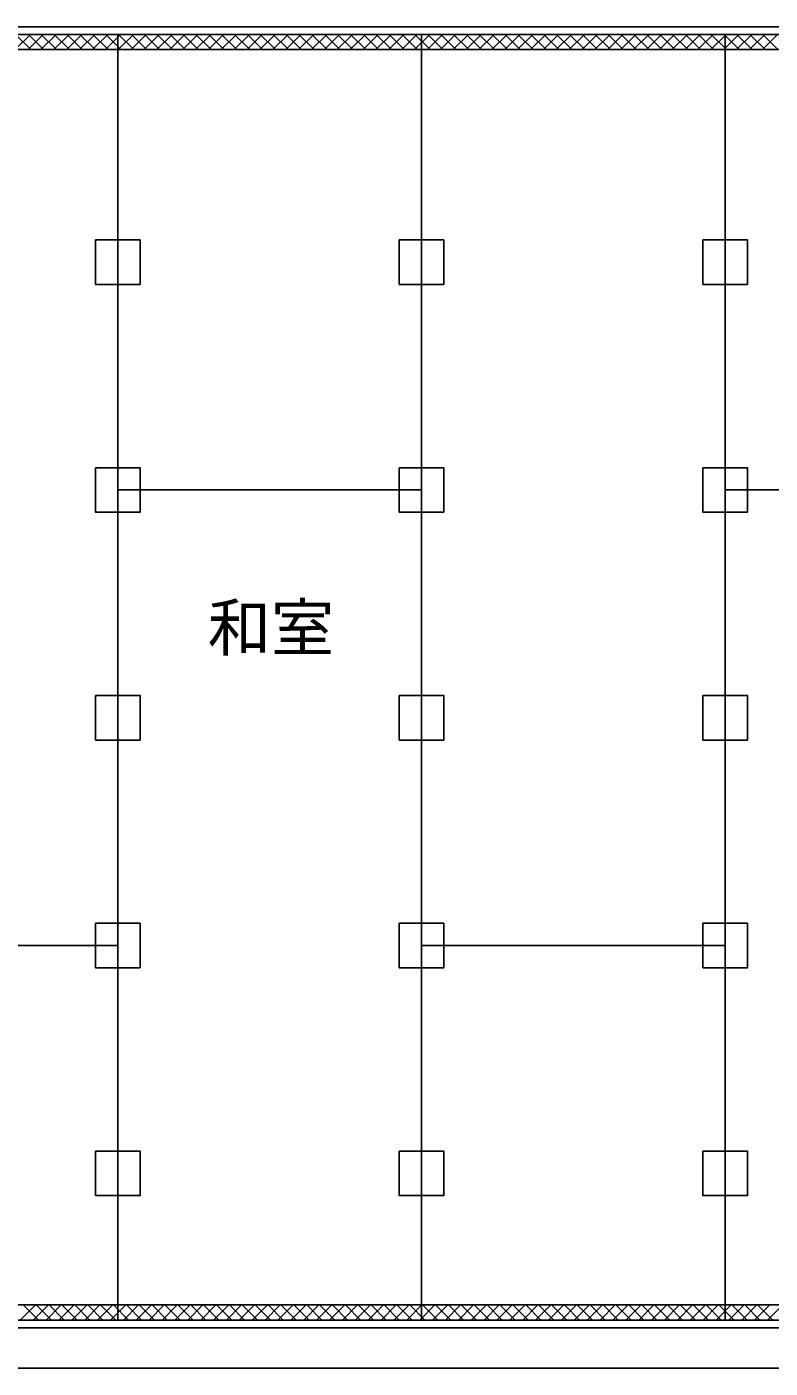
# Model space of a CAD drawing. Units: millimetres, scale not verified. Extents: x -6877 to 6873, y -4866 to 4752.
# Drawn here: x -3947 to -2479, y 660 to 3310 of the extents above; entities that cross this region are included whole.
import ezdxf
from ezdxf.enums import TextEntityAlignment as Align

# ---------------------------------------------------------------- set-up
doc = ezdxf.new("R2010")
doc.units = ezdxf.units.MM
doc.header["$LTSCALE"] = 50
for name, color, linetype in [('1-1_中線', 7, 'Continuous'), ('1-3_太線２', 3, 'Continuous'), ('1-4_細線', 4, 'Continuous'), ('1-6_文字', 4, 'Continuous'), ('1-A_中線', 4, 'Continuous'), ('1-B_太線１', 2, 'Continuous')]:
    doc.layers.add(name, color=color, linetype=linetype)
doc.styles.add('ＭＳ ゴシック', font='')
doc.styles.get('ＭＳ ゴシック').set_extended_font_data('MS Gothic')

msp = doc.modelspace()

# ---------------------------------------------------------------- linework, layer by layer
at = {"layer": '1-1_中線'}
for p, q in [((-1967.55, 3295.4), (-5467.55, 3295.4)), ((-3767.55, 3295.4), (-3767.55, 755.4)), ((-3167.55, 3295.4), (-3167.55, 755.4)), ((-2567.55, 3295.4), (-2567.55, 755.4)), ((-3767.55, 2395.4), (-3167.55, 2395.4)), ((-2567.55, 2395.4), (-1967.55, 2395.4)), ((-4367.55, 1495.4), (-3767.55, 1495.4)), ((-3167.55, 1495.4), (-2567.55, 1495.4))]:
    msp.add_line(p, q, dxfattribs=at)
msp.add_lwpolyline([(-1967.55, 3295.4), (-1967.55, 755.4), (-5467.55, 755.4)], dxfattribs=at)
at = {"layer": '1-3_太線２'}
msp.add_line((5167.45, 3310.4), (-5482.55, 3310.4), dxfattribs=at)
at = {"layer": '1-4_細線'}
for p, q in [((-1952.55, 740.4), (-5482.55, 740.4)), ((-1052.55, 660.4), (-5482.55, 660.4))]:
    msp.add_line(p, q, dxfattribs=at)
at = {"layer": '1-A_中線'}
for p, q in [((-5467.55, 3295.4), (-1967.55, 3295.4)), ((-3940.33, 3295.4), (-3970.33, 3265.4)), ((-3969.67, 3295.4), (-3939.67, 3265.4)), ((-3914.88, 3295.4), (-3944.88, 3265.4)), ((-3944.22, 3295.4), (-3914.22, 3265.4)), ((-3889.42, 3295.4), (-3919.42, 3265.4)), ((-3918.76, 3295.4), (-3888.76, 3265.4)), ((-3863.97, 3295.4), (-3893.97, 3265.4)), ((-3893.31, 3295.4), (-3863.31, 3265.4)), ((-3838.51, 3295.4), (-3868.51, 3265.4)), ((-3867.85, 3295.4), (-3837.85, 3265.4)), ((-3813.06, 3295.4), (-3843.06, 3265.4)), ((-3842.4, 3295.4), (-3812.4, 3265.4)), ((-3787.6, 3295.4), (-3817.6, 3265.4)), ((-3816.94, 3295.4), (-3786.94, 3265.4)), ((-3762.14, 3295.4), (-3792.14, 3265.4)), ((-3791.48, 3295.4), (-3761.48, 3265.4)), ((-3736.69, 3295.4), (-3766.69, 3265.4)), ((-3766.03, 3295.4), (-3736.03, 3265.4)), ((-3711.23, 3295.4), (-3741.23, 3265.4)), ((-3740.57, 3295.4), (-3710.57, 3265.4)), ((-3685.78, 3295.4), (-3715.78, 3265.4)), ((-3715.12, 3295.4), (-3685.12, 3265.4)), ((-3660.32, 3295.4), (-3690.32, 3265.4)), ((-3689.66, 3295.4), (-3659.66, 3265.4)), ((-3634.86, 3295.4), (-3664.86, 3265.4)), ((-3664.2, 3295.4), (-3634.2, 3265.4)), ((-3609.41, 3295.4), (-3639.41, 3265.4)), ((-3638.75, 3295.4), (-3608.75, 3265.4)), ((-3583.95, 3295.4), (-3613.95, 3265.4)), ((-3613.29, 3295.4), (-3583.29, 3265.4)), ((-3558.5, 3295.4), (-3588.5, 3265.4)), ((-3587.84, 3295.4), (-3557.84, 3265.4)), ((-3533.04, 3295.4), (-3563.04, 3265.4)), ((-3562.38, 3295.4), (-3532.38, 3265.4)), ((-3507.59, 3295.4), (-3537.59, 3265.4)), ((-3536.93, 3295.4), (-3506.93, 3265.4)), ((-3482.13, 3295.4), (-3512.13, 3265.4)), ((-3511.47, 3295.4), (-3481.47, 3265.4)), ((-3456.67, 3295.4), (-3486.67, 3265.4)), ((-3486.01, 3295.4), (-3456.01, 3265.4)), ((-3431.22, 3295.4), (-3461.22, 3265.4)), ((-3460.56, 3295.4), (-3430.56, 3265.4)), ((-3405.76, 3295.4), (-3435.76, 3265.4)), ((-3435.1, 3295.4), (-3405.1, 3265.4)), ((-3380.31, 3295.4), (-3410.31, 3265.4)), ((-3409.65, 3295.4), (-3379.65, 3265.4)), ((-3354.85, 3295.4), (-3384.85, 3265.4)), ((-3384.19, 3295.4), (-3354.19, 3265.4)), ((-3329.39, 3295.4), (-3359.39, 3265.4)), ((-3358.73, 3295.4), (-3328.73, 3265.4)), ((-3303.94, 3295.4), (-3333.94, 3265.4)), ((-3333.28, 3295.4), (-3303.28, 3265.4)), ((-3278.48, 3295.4), (-3308.48, 3265.4)), ((-3307.82, 3295.4), (-3277.82, 3265.4)), ((-3253.03, 3295.4), (-3283.03, 3265.4)), ((-3282.37, 3295.4), (-3252.37, 3265.4)), ((-3227.57, 3295.4), (-3257.57, 3265.4)), ((-3256.91, 3295.4), (-3226.91, 3265.4)), ((-3202.12, 3295.4), (-3232.12, 3265.4)), ((-3231.46, 3295.4), (-3201.46, 3265.4)), ((-3176.66, 3295.4), (-3206.66, 3265.4)), ((-3206, 3295.4), (-3176, 3265.4)), ((-3151.2, 3295.4), (-3181.2, 3265.4)), ((-3180.54, 3295.4), (-3150.54, 3265.4)), ((-3125.75, 3295.4), (-3155.75, 3265.4)), ((-3155.09, 3295.4), (-3125.09, 3265.4)), ((-3100.29, 3295.4), (-3130.29, 3265.4)), ((-3129.63, 3295.4), (-3099.63, 3265.4)), ((-3074.84, 3295.4), (-3104.84, 3265.4)), ((-3104.18, 3295.4), (-3074.18, 3265.4)), ((-3049.38, 3295.4), (-3079.38, 3265.4)), ((-3078.72, 3295.4), (-3048.72, 3265.4)), ((-3023.92, 3295.4), (-3053.92, 3265.4)), ((-3053.26, 3295.4), (-3023.26, 3265.4)), ((-2998.47, 3295.4), (-3028.47, 3265.4)), ((-3027.81, 3295.4), (-2997.81, 3265.4)), ((-2973.01, 3295.4), (-3003.01, 3265.4)), ((-3002.35, 3295.4), (-2972.35, 3265.4)), ((-2947.56, 3295.4), (-2977.56, 3265.4)), ((-2976.9, 3295.4), (-2946.9, 3265.4)), ((-2922.1, 3295.4), (-2952.1, 3265.4)), ((-2951.44, 3295.4), (-2921.44, 3265.4)), ((-2896.65, 3295.4), (-2926.65, 3265.4)), ((-2925.98, 3295.4), (-2895.98, 3265.4)), ((-2871.19, 3295.4), (-2901.19, 3265.4)), ((-2900.53, 3295.4), (-2870.53, 3265.4)), ((-2845.73, 3295.4), (-2875.73, 3265.4)), ((-2875.07, 3295.4), (-2845.07, 3265.4)), ((-2820.28, 3295.4), (-2850.28, 3265.4)), ((-2849.62, 3295.4), (-2819.62, 3265.4)), ((-2794.82, 3295.4), (-2824.82, 3265.4)), ((-2824.16, 3295.4), (-2794.16, 3265.4)), ((-2769.37, 3295.4), (-2799.37, 3265.4)), ((-2798.71, 3295.4), (-2768.71, 3265.4)), ((-2743.91, 3295.4), (-2773.91, 3265.4)), ((-2773.25, 3295.4), (-2743.25, 3265.4)), ((-2718.45, 3295.4), (-2748.45, 3265.4)), ((-2747.79, 3295.4), (-2717.79, 3265.4)), ((-2693, 3295.4), (-2723, 3265.4)), ((-2722.34, 3295.4), (-2692.34, 3265.4)), ((-2667.54, 3295.4), (-2697.54, 3265.4)), ((-2696.88, 3295.4), (-2666.88, 3265.4)), ((-2642.09, 3295.4), (-2672.09, 3265.4)), ((-2671.43, 3295.4), (-2641.43, 3265.4)), ((-2616.63, 3295.4), (-2646.63, 3265.4)), ((-2645.97, 3295.4), (-2615.97, 3265.4)), ((-2591.18, 3295.4), (-2621.18, 3265.4)), ((-2620.51, 3295.4), (-2590.51, 3265.4)), ((-2565.72, 3295.4), (-2595.72, 3265.4)), ((-2595.06, 3295.4), (-2565.06, 3265.4)), ((-2540.26, 3295.4), (-2570.26, 3265.4)), ((-2569.6, 3295.4), (-2539.6, 3265.4)), ((-2514.81, 3295.4), (-2544.81, 3265.4)), ((-2544.15, 3295.4), (-2514.15, 3265.4)), ((-2489.35, 3295.4), (-2519.35, 3265.4)), ((-2518.69, 3295.4), (-2488.69, 3265.4)), ((-2463.9, 3295.4), (-2493.9, 3265.4)), ((-2493.24, 3295.4), (-2463.24, 3265.4)), ((-5437.55, 785.4), (-1997.55, 785.4)), ((-3930.21, 785.4), (-3960.21, 755.4)), ((-3954.35, 785.4), (-3924.35, 755.4)), ((-3904.75, 785.4), (-3934.75, 755.4)), ((-3928.89, 785.4), (-3898.89, 755.4)), ((-3879.29, 785.4), (-3909.29, 755.4)), ((-3903.44, 785.4), (-3873.44, 755.4)), ((-3853.84, 785.4), (-3883.84, 755.4)), ((-3877.98, 785.4), (-3847.98, 755.4)), ((-3828.38, 785.4), (-3858.38, 755.4)), ((-3852.52, 785.4), (-3822.52, 755.4)), ((-3802.93, 785.4), (-3832.93, 755.4)), ((-3827.07, 785.4), (-3797.07, 755.4)), ((-3777.47, 785.4), (-3807.47, 755.4)), ((-3801.61, 785.4), (-3771.61, 755.4)), ((-3752.02, 785.4), (-3782.02, 755.4)), ((-3776.16, 785.4), (-3746.16, 755.4)), ((-3726.56, 785.4), (-3756.56, 755.4)), ((-3750.7, 785.4), (-3720.7, 755.4)), ((-3701.1, 785.4), (-3731.1, 755.4)), ((-3725.24, 785.4), (-3695.24, 755.4)), ((-3675.65, 785.4), (-3705.65, 755.4)), ((-3699.79, 785.4), (-3669.79, 755.4)), ((-3650.19, 785.4), (-3680.19, 755.4)), ((-3674.33, 785.4), (-3644.33, 755.4)), ((-3624.74, 785.4), (-3654.74, 755.4)), ((-3648.88, 785.4), (-3618.88, 755.4)), ((-3599.28, 785.4), (-3629.28, 755.4)), ((-3623.42, 785.4), (-3593.42, 755.4)), ((-3573.82, 785.4), (-3603.82, 755.4)), ((-3597.97, 785.4), (-3567.97, 755.4)), ((-3548.37, 785.4), (-3578.37, 755.4)), ((-3572.51, 785.4), (-3542.51, 755.4)), ((-3522.91, 785.4), (-3552.91, 755.4)), ((-3547.05, 785.4), (-3517.05, 755.4)), ((-3497.46, 785.4), (-3527.46, 755.4)), ((-3521.6, 785.4), (-3491.6, 755.4)), ((-3472, 785.4), (-3502, 755.4)), ((-3496.14, 785.4), (-3466.14, 755.4)), ((-3446.55, 785.4), (-3476.55, 755.4)), ((-3470.69, 785.4), (-3440.69, 755.4)), ((-3421.09, 785.4), (-3451.09, 755.4)), ((-3445.23, 785.4), (-3415.23, 755.4)), ((-3395.63, 785.4), (-3425.63, 755.4)), ((-3419.77, 785.4), (-3389.77, 755.4)), ((-3370.18, 785.4), (-3400.18, 755.4)), ((-3394.32, 785.4), (-3364.32, 755.4)), ((-3344.72, 785.4), (-3374.72, 755.4)), ((-3368.86, 785.4), (-3338.86, 755.4)), ((-3319.27, 785.4), (-3349.27, 755.4)), ((-3343.41, 785.4), (-3313.41, 755.4)), ((-3293.81, 785.4), (-3323.81, 755.4)), ((-3317.95, 785.4), (-3287.95, 755.4)), ((-3268.35, 785.4), (-3298.35, 755.4)), ((-3292.5, 785.4), (-3262.5, 755.4)), ((-3242.9, 785.4), (-3272.9, 755.4)), ((-3267.04, 785.4), (-3237.04, 755.4)), ((-3217.44, 785.4), (-3247.44, 755.4)), ((-3241.58, 785.4), (-3211.58, 755.4)), ((-3191.99, 785.4), (-3221.99, 755.4)), ((-3216.13, 785.4), (-3186.13, 755.4)), ((-3166.53, 785.4), (-3196.53, 755.4)), ((-3190.67, 785.4), (-3160.67, 755.4)), ((-3141.08, 785.4), (-3171.08, 755.4)), ((-3165.22, 785.4), (-3135.22, 755.4)), ((-3115.62, 785.4), (-3145.62, 755.4)), ((-3139.76, 785.4), (-3109.76, 755.4)), ((-3090.16, 785.4), (-3120.16, 755.4)), ((-3114.3, 785.4), (-3084.3, 755.4)), ((-3064.71, 785.4), (-3094.71, 755.4)), ((-3088.85, 785.4), (-3058.85, 755.4)), ((-3039.25, 785.4), (-3069.25, 755.4)), ((-3063.39, 785.4), (-3033.39, 755.4)), ((-3013.8, 785.4), (-3043.8, 755.4)), ((-3037.94, 785.4), (-3007.94, 755.4)), ((-2988.34, 785.4), (-3018.34, 755.4)), ((-3012.48, 785.4), (-2982.48, 755.4)), ((-2962.88, 785.4), (-2992.88, 755.4)), ((-2987.03, 785.4), (-2957.03, 755.4)), ((-2937.43, 785.4), (-2967.43, 755.4)), ((-2961.57, 785.4), (-2931.57, 755.4)), ((-2911.97, 785.4), (-2941.97, 755.4)), ((-2936.11, 785.4), (-2906.11, 755.4)), ((-2886.52, 785.4), (-2916.52, 755.4)), ((-2910.66, 785.4), (-2880.66, 755.4)), ((-2861.06, 785.4), (-2891.06, 755.4)), ((-2885.2, 785.4), (-2855.2, 755.4)), ((-2835.6, 785.4), (-2865.6, 755.4)), ((-2859.75, 785.4), (-2829.75, 755.4)), ((-2810.15, 785.4), (-2840.15, 755.4)), ((-2834.29, 785.4), (-2804.29, 755.4)), ((-2784.69, 785.4), (-2814.69, 755.4)), ((-2808.83, 785.4), (-2778.83, 755.4)), ((-2759.24, 785.4), (-2789.24, 755.4)), ((-2783.38, 785.4), (-2753.38, 755.4)), ((-2733.78, 785.4), (-2763.78, 755.4)), ((-2757.92, 785.4), (-2727.92, 755.4)), ((-2708.33, 785.4), (-2738.33, 755.4)), ((-2732.47, 785.4), (-2702.47, 755.4)), ((-2682.87, 785.4), (-2712.87, 755.4)), ((-2707.01, 785.4), (-2677.01, 755.4)), ((-2657.41, 785.4), (-2687.41, 755.4)), ((-2681.56, 785.4), (-2651.56, 755.4)), ((-2631.96, 785.4), (-2661.96, 755.4)), ((-2656.1, 785.4), (-2626.1, 755.4)), ((-2606.5, 785.4), (-2636.5, 755.4)), ((-2630.64, 785.4), (-2600.64, 755.4)), ((-2581.05, 785.4), (-2611.05, 755.4)), ((-2605.19, 785.4), (-2575.19, 755.4)), ((-2555.59, 785.4), (-2585.59, 755.4)), ((-2579.73, 785.4), (-2549.73, 755.4)), ((-2530.13, 785.4), (-2560.13, 755.4)), ((-2554.28, 785.4), (-2524.28, 755.4)), ((-2504.68, 785.4), (-2534.68, 755.4)), ((-2528.82, 785.4), (-2498.82, 755.4)), ((-2479.22, 785.4), (-2509.22, 755.4)), ((-2503.36, 785.4), (-2473.36, 755.4)), ((-2453.77, 785.4), (-2483.77, 755.4))]:
    msp.add_line(p, q, dxfattribs=at)
for points in [[(-1967.55, 755.4), (-5467.55, 755.4), (-5467.55, 3295.4)], [(-1997.55, 3265.4), (-5437.55, 3265.4), (-5437.55, 785.4)]]:
    msp.add_lwpolyline(points, dxfattribs=at)
at = {"layer": '1-B_太線１'}
for points in [[(-3811.55, 2889.4), (-3811.55, 2801.4), (-3723.55, 2801.4), (-3723.55, 2889.4)], [(-3211.55, 2889.4), (-3211.55, 2801.4), (-3123.55, 2801.4), (-3123.55, 2889.4)], [(-2611.55, 2889.4), (-2611.55, 2801.4), (-2523.55, 2801.4), (-2523.55, 2889.4)], [(-3811.55, 2439.4), (-3811.55, 2351.4), (-3723.55, 2351.4), (-3723.55, 2439.4)], [(-3211.55, 2439.4), (-3211.55, 2351.4), (-3123.55, 2351.4), (-3123.55, 2439.4)], [(-2611.55, 2439.4), (-2611.55, 2351.4), (-2523.55, 2351.4), (-2523.55, 2439.4)], [(-3811.55, 1989.4), (-3811.55, 1901.4), (-3723.55, 1901.4), (-3723.55, 1989.4)], [(-3211.55, 1989.4), (-3211.55, 1901.4), (-3123.55, 1901.4), (-3123.55, 1989.4)], [(-2611.55, 1989.4), (-2611.55, 1901.4), (-2523.55, 1901.4), (-2523.55, 1989.4)], [(-3811.55, 1539.4), (-3811.55, 1451.4), (-3723.55, 1451.4), (-3723.55, 1539.4)], [(-3211.55, 1539.4), (-3211.55, 1451.4), (-3123.55, 1451.4), (-3123.55, 1539.4)], [(-2611.55, 1539.4), (-2611.55, 1451.4), (-2523.55, 1451.4), (-2523.55, 1539.4)], [(-3811.55, 1089.4), (-3811.55, 1001.4), (-3723.55, 1001.4), (-3723.55, 1089.4)], [(-3211.55, 1089.4), (-3211.55, 1001.4), (-3123.55, 1001.4), (-3123.55, 1089.4)], [(-2611.55, 1089.4), (-2611.55, 1001.4), (-2523.55, 1001.4), (-2523.55, 1089.4)]]:
    msp.add_lwpolyline(points, close=True, dxfattribs=at)

# ---------------------------------------------------------------- texts
at = {"layer": '1-6_文字', "style": 'ＭＳ ゴシック'}
msp.add_text('和室', height=91.64, dxfattribs=at).set_placement((-3589.81, 2050.04), align=Align.BOTTOM_LEFT)

doc.saveas('drawing.dxf')
